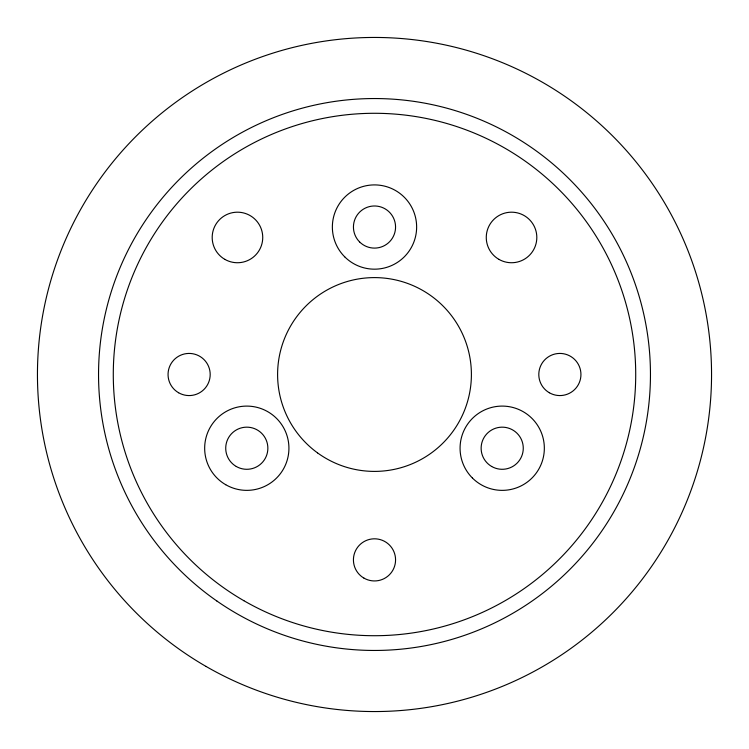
<?xml version="1.0" encoding="UTF-8"?>
<svg xmlns="http://www.w3.org/2000/svg" width="749" height="749" viewBox="0 0 749 749"><rect width="100%" height="100%" fill="white"/><g stroke="black" fill="none" stroke-linecap="round" stroke-linejoin="round"><path stroke-width="1.12" d="M205.975 666.395A337.05 337.05 0 0 0 711.55 374.5A337.05 337.05 0 0 0 205.975 82.605A337.05 337.05 0 0 0 205.975 666.395M317.539 452.892A96.902 96.902 0 0 0 470.868 384.63A96.902 96.902 0 0 0 335.084 285.978A96.902 96.902 0 0 0 317.539 452.892M363.967 578.125A21.066 21.066 0 0 0 395.566 559.878A21.066 21.066 0 0 0 363.967 541.63A21.066 21.066 0 0 0 363.967 578.125M178.59 392.748A21.066 21.066 0 0 0 210.188 374.5A21.066 21.066 0 0 0 178.59 356.252A21.066 21.066 0 0 0 178.59 392.748M549.345 392.748A21.066 21.066 0 0 0 580.943 374.5A21.066 21.066 0 0 0 549.345 356.252A21.066 21.066 0 0 0 549.345 392.748M359.604 241.936A21.066 21.066 0 0 0 394.845 232.49A21.066 21.066 0 0 0 369.051 206.696A21.066 21.066 0 0 0 359.604 241.936M344.709 256.832A42.131 42.131 0 0 0 415.199 237.948A42.131 42.131 0 0 0 363.593 186.342A42.131 42.131 0 0 0 344.709 256.832M236.263 466.477A21.066 21.066 0 0 0 267.861 448.23A21.066 21.066 0 0 0 236.263 429.982A21.066 21.066 0 0 0 236.263 466.477M225.73 484.715A42.131 42.131 0 0 0 288.927 448.23A42.131 42.131 0 0 0 225.73 411.744A42.131 42.131 0 0 0 225.73 484.715M491.672 466.477A21.066 21.066 0 0 0 523.27 448.23A21.066 21.066 0 0 0 491.672 429.982A21.066 21.066 0 0 0 491.672 466.477M472.413 478.021A42.131 42.131 0 0 0 542.903 459.137A42.131 42.131 0 0 0 491.297 407.531A42.131 42.131 0 0 0 472.413 478.021M498.9 259.351A25.279 25.279 0 0 0 536.818 237.461A25.279 25.279 0 0 0 498.9 215.572A25.279 25.279 0 0 0 498.9 259.351M224.822 259.351A25.279 25.279 0 0 0 262.74 237.461A25.279 25.279 0 0 0 224.822 215.572A25.279 25.279 0 0 0 224.822 259.351M216.882 601.016A275.96 275.96 0 0 0 649.477 397.738A275.96 275.96 0 0 0 257.132 124.746A275.96 275.96 0 0 0 216.882 601.016M243.893 600.717A261.214 261.214 0 0 0 635.714 374.5A261.214 261.214 0 0 0 243.893 148.283A261.214 261.214 0 0 0 243.893 600.717"/></g></svg>
